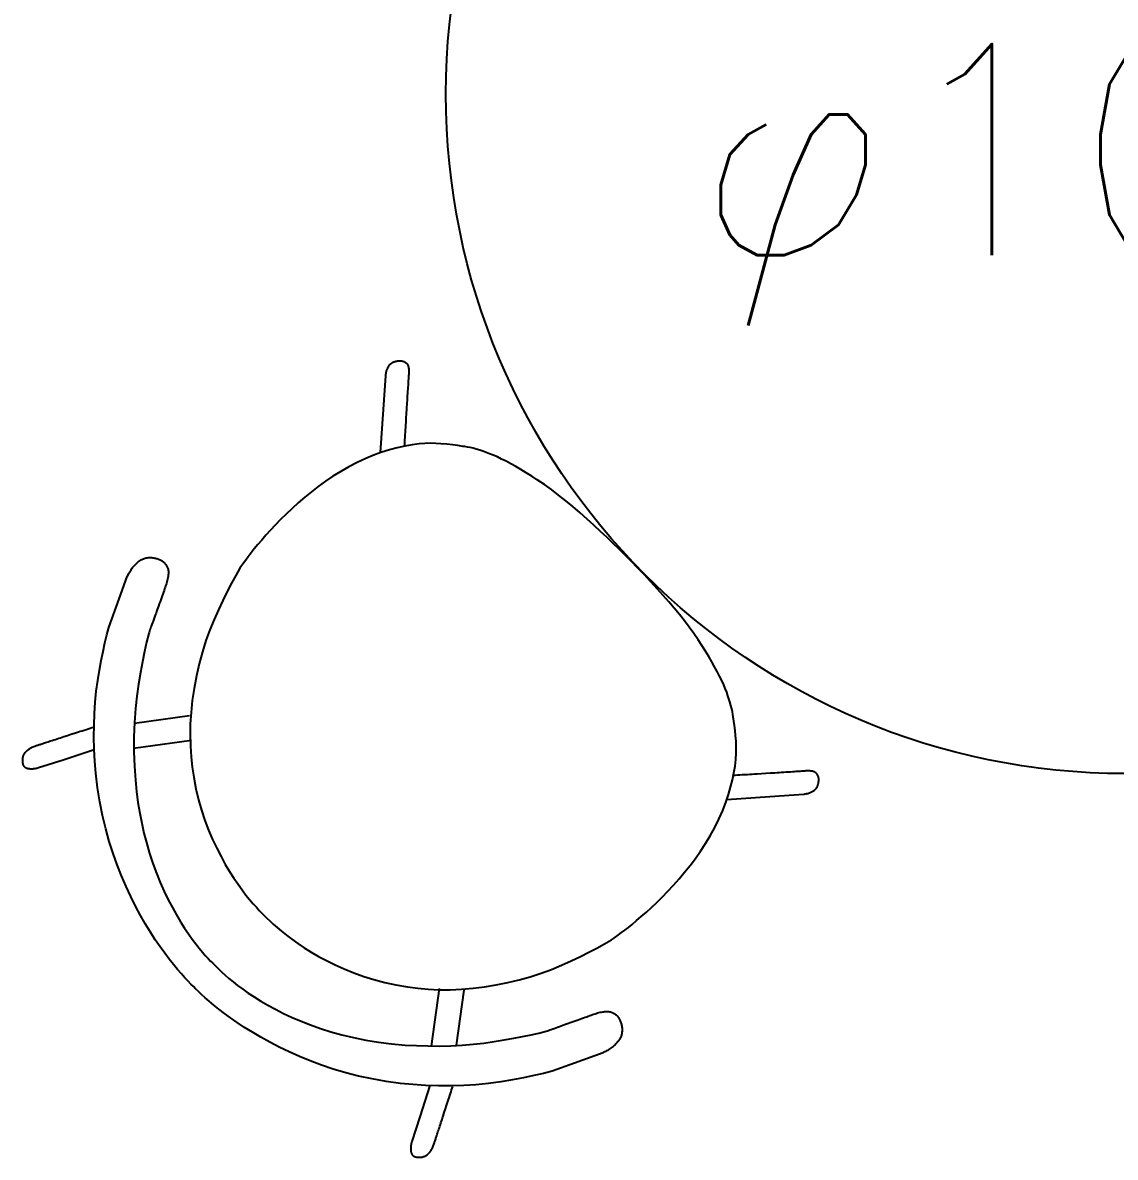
# Model space of a CAD drawing. Extents: x -120222 to -41942, y -19134 to 30932.
# Drawn here: x -95089 to -94285, y 7012 to 7847 of the extents above; entities that cross this region are included whole.
import ezdxf
from ezdxf.enums import TextEntityAlignment as Align

# ---------------------------------------------------------------- set-up
doc = ezdxf.new("R2010")
doc.units = 0
doc.header["$LTSCALE"] = 150
doc.header["$MEASUREMENT"] = 0
doc.layers.get('0').update_dxf_attribs({"linetype": 'CONTINUOUS'})
doc.layers.add('_____', color=7, linetype='CONTINUOUS')
doc.styles.get("Standard").update_dxf_attribs({"font": 'txt', "bigfont": 'BIGFONT.SHX'})

# ---------------------------------------------------------------- blocks, each defined once
blk = doc.blocks.new('____-425')
at = {"color": 1, "linetype": 'Continuous'}
for p, q in [((-101401.2, 2788.48), (-101441.67, 2782.81)), ((-101399.92, 2770.41), (-101442.41, 2764.42)), ((-101217.39, 2587.88), (-101223.38, 2545.39)), ((-101199.33, 2586.61), (-101204.98, 2546.13))]:
    blk.add_line(p, q, dxfattribs=at)
for points in [[(-101256.88, 3038.62, 0), (-101256.84, 3039, 0), (-101256.78, 3039.41, 0), (-101256.71, 3039.84, 0), (-101256.63, 3040.29, 0), (-101256.53, 3040.77, 0), (-101256.42, 3041.25, 0), (-101256.3, 3041.76, 0), (-101256.15, 3042.28, 0), (-101255.98, 3042.81, 0), (-101255.79, 3043.33, 0), (-101255.56, 3043.86, 0), (-101255.31, 3044.4, 0), (-101255.03, 3044.93, 0), (-101254.79, 3045.36, 0), (-101254.53, 3045.78, 0), (-101254.26, 3046.19, 0), (-101253.98, 3046.57, 0), (-101253.74, 3046.87, 0), (-101253.48, 3047.15, 0), (-101253.22, 3047.42, 0), (-101252.95, 3047.66, 0), (-101252.68, 3047.89, 0), (-101252.39, 3048.09, 0), (-101252.11, 3048.27, 0), (-101251.83, 3048.43, 0), (-101251.54, 3048.58, 0), (-101251.25, 3048.71, 0), (-101250.97, 3048.83, 0), (-101250.56, 3049, 0), (-101250.15, 3049.14, 0), (-101249.75, 3049.26, 0), (-101249.36, 3049.35, 0), (-101248.98, 3049.43, 0), (-101248.61, 3049.48, 0)], [(-101248.61, 3049.48, 0), (-101248.2, 3049.56, 0), (-101247.76, 3049.63, 0), (-101247.31, 3049.68, 0), (-101246.83, 3049.72, 0), (-101246.52, 3049.73, 0), (-101246.2, 3049.73, 0), (-101245.87, 3049.73, 0), (-101245.53, 3049.71, 0), (-101245.19, 3049.69, 0), (-101244.81, 3049.63, 0), (-101244.44, 3049.55, 0), (-101244.06, 3049.44, 0), (-101243.69, 3049.31, 0), (-101243.32, 3049.15, 0), (-101242.95, 3048.96, 0), (-101242.59, 3048.75, 0), (-101242.22, 3048.51, 0), (-101241.93, 3048.29, 0), (-101241.65, 3048.05, 0), (-101241.39, 3047.78, 0), (-101241.16, 3047.5, 0), (-101240.94, 3047.2, 0), (-101240.75, 3046.88, 0), (-101240.59, 3046.56, 0), (-101240.44, 3046.22, 0), (-101240.31, 3045.87, 0), (-101240.21, 3045.5, 0), (-101240.12, 3045.11, 0), (-101240, 3044.46, 0), (-101239.91, 3043.82, 0), (-101239.84, 3043.19, 0), (-101239.8, 3042.56, 0), (-101239.78, 3041.93, 0), (-101239.79, 3041.31, 0), (-101239.82, 3040.69, 0)], [(-101260.74, 2982.16, 0), (-101258.58, 3013.78, 0), (-101256.88, 3038.62, 0)], [(-101239.82, 3040.69, 0), (-101239.86, 3040.15, 0), (-101239.91, 3039.52, 0), (-101239.96, 3038.8, 0), (-101240.02, 3038, 0), (-101240.08, 3037.12, 0), (-101240.14, 3036.15, 0), (-101240.21, 3035.15, 0), (-101240.28, 3034.08, 0), (-101240.36, 3032.94, 0), (-101240.44, 3031.7, 0), (-101240.53, 3030.36, 0), (-101240.62, 3028.91, 0), (-101240.72, 3027.37, 0), (-101240.83, 3025.72, 0), (-101240.94, 3023.97, 0), (-101241.06, 3022.12, 0), (-101241.15, 3020.59, 0), (-101241.25, 3019.01, 0), (-101241.35, 3017.38, 0), (-101241.45, 3015.76, 0), (-101241.55, 3014.16, 0), (-101241.76, 3010.83, 0), (-101241.96, 3007.56, 0), (-101242.15, 3004.37, 0), (-101242.27, 3002.53, 0), (-101242.38, 3000.71, 0), (-101242.48, 2998.93, 0), (-101242.59, 2997.22, 0), (-101242.7, 2995.27, 0), (-101242.82, 2993.4, 0), (-101242.92, 2991.63, 0), (-101243.02, 2989.94, 0), (-101243.12, 2988.35, 0), (-101243.21, 2986.84, 0)], [(-101200.12, 2986.74, 0), (-101203.7, 2987.38, 0), (-101207.58, 2987.92, 0), (-101211.76, 2988.36, 0), (-101216.26, 2988.7, 0), (-101220, 2988.9, 0), (-101223.92, 2989.01, 0), (-101227.99, 2988.92, 0), (-101232.2, 2988.61, 0), (-101237.39, 2987.96, 0), (-101242.78, 2987.02, 0), (-101248.36, 2985.77, 0), (-101254.06, 2984.25, 0), (-101259.65, 2982.51, 0), (-101265.14, 2980.55, 0), (-101271.59, 2977.91, 0), (-101277.87, 2974.97, 0), (-101284, 2971.75, 0), (-101289.94, 2968.35, 0), (-101295.7, 2964.77, 0), (-101301.17, 2961.09, 0), (-101306.47, 2957.23, 0), (-101311.58, 2953.3, 0), (-101316.47, 2949.32, 0), (-101321.25, 2945.23, 0), (-101325.82, 2941.09, 0), (-101330.17, 2936.94, 0), (-101334.28, 2932.88, 0), (-101338.14, 2928.9, 0), (-101341.71, 2925.09, 0), (-101345.04, 2921.36, 0), (-101348.13, 2917.8, 0), (-101350.96, 2914.46, 0), (-101353.58, 2911.27, 0), (-101355.92, 2908.31, 0), (-101358.01, 2905.57, 0), (-101359.87, 2903.09, 0), (-101361.51, 2900.84, 0), (-101362.94, 2898.84, 0), (-101364.14, 2897.09, 0)], [(-101080.89, 2906.93, 0), (-101085.05, 2911.12, 0), (-101089.39, 2915.4, 0), (-101093.93, 2919.76, 0), (-101098.65, 2924.19, 0), (-101103.56, 2928.72, 0), (-101108.56, 2933.24, 0), (-101113.74, 2937.83, 0), (-101119.04, 2942.41, 0), (-101124.31, 2946.78, 0), (-101129.57, 2950.95, 0), (-101134.81, 2954.91, 0), (-101140.04, 2958.66, 0), (-101145.24, 2962.2, 0), (-101149.32, 2964.84, 0), (-101153.38, 2967.35, 0), (-101157.32, 2969.7, 0), (-101161.08, 2971.88, 0), (-101164.75, 2973.91, 0), (-101168.24, 2975.77, 0), (-101171.55, 2977.45, 0), (-101174.68, 2978.95, 0), (-101177.64, 2980.26, 0), (-101180.37, 2981.38, 0), (-101182.94, 2982.33, 0), (-101185.35, 2983.15, 0), (-101187.64, 2983.89, 0), (-101190.19, 2984.66, 0), (-101192.55, 2985.31, 0), (-101194.72, 2985.85, 0), (-101196.71, 2986.26, 0), (-101198.51, 2986.56, 0), (-101200.12, 2986.74, 0)], [(-101447.11, 2890.98, 0), (-101446.82, 2891.61, 0), (-101446.49, 2892.28, 0), (-101446.12, 2892.98, 0), (-101445.71, 2893.7, 0), (-101445.27, 2894.45, 0), (-101444.8, 2895.22, 0), (-101444.29, 2896.01, 0), (-101443.74, 2896.82, 0), (-101443.15, 2897.62, 0), (-101442.5, 2898.4, 0), (-101441.81, 2899.18, 0), (-101441.08, 2899.94, 0), (-101440.29, 2900.69, 0), (-101439.64, 2901.27, 0), (-101438.96, 2901.84, 0), (-101438.28, 2902.38, 0), (-101437.58, 2902.86, 0), (-101436.99, 2903.23, 0), (-101436.4, 2903.56, 0), (-101435.81, 2903.86, 0), (-101435.22, 2904.11, 0), (-101434.62, 2904.33, 0), (-101434.02, 2904.51, 0), (-101433.45, 2904.65, 0), (-101432.88, 2904.75, 0), (-101432.32, 2904.82, 0), (-101431.76, 2904.88, 0), (-101431.22, 2904.92, 0), (-101430.43, 2904.95, 0), (-101429.67, 2904.95, 0), (-101428.93, 2904.91, 0), (-101428.22, 2904.84, 0), (-101427.54, 2904.73, 0), (-101426.89, 2904.59, 0)], [(-101001.06, 2787.68, 0), (-101001.26, 2789.45, 0), (-101001.6, 2791.43, 0), (-101002.08, 2793.64, 0), (-101002.71, 2796.07, 0), (-101003.47, 2798.72, 0), (-101004.17, 2800.96, 0), (-101004.95, 2803.34, 0), (-101005.83, 2805.85, 0), (-101006.86, 2808.53, 0), (-101008.07, 2811.39, 0), (-101009.47, 2814.42, 0), (-101011.04, 2817.63, 0), (-101012.79, 2821.01, 0), (-101014.73, 2824.57, 0), (-101016.84, 2828.31, 0), (-101019.09, 2832.15, 0), (-101021.52, 2836.16, 0), (-101024.08, 2840.23, 0), (-101026.78, 2844.31, 0), (-101029.99, 2848.97, 0), (-101033.38, 2853.63, 0), (-101036.92, 2858.31, 0), (-101040.64, 2863.01, 0), (-101044.51, 2867.72, 0), (-101048.56, 2872.45, 0), (-101052.69, 2877.13, 0), (-101056.75, 2881.68, 0), (-101061.78, 2887.18, 0), (-101066.71, 2892.46, 0), (-101071.54, 2897.51, 0), (-101076.26, 2902.34, 0), (-101080.89, 2906.93, 0)], [(-101426.89, 2904.59, 0), (-101426.35, 2904.49, 0), (-101425.78, 2904.36, 0), (-101425.2, 2904.19, 0), (-101424.6, 2903.99, 0), (-101423.98, 2903.75, 0), (-101423.48, 2903.54, 0), (-101422.97, 2903.31, 0), (-101422.45, 2903.06, 0), (-101421.93, 2902.78, 0), (-101421.43, 2902.46, 0), (-101420.94, 2902.1, 0), (-101420.47, 2901.7, 0), (-101420.01, 2901.26, 0), (-101419.56, 2900.78, 0), (-101419.12, 2900.27, 0), (-101418.79, 2899.84, 0), (-101418.46, 2899.38, 0), (-101418.15, 2898.91, 0), (-101417.88, 2898.42, 0), (-101417.63, 2897.91, 0), (-101417.4, 2897.36, 0), (-101417.21, 2896.79, 0), (-101417.06, 2896.2, 0), (-101416.94, 2895.6, 0), (-101416.85, 2894.98, 0), (-101416.81, 2894.34, 0), (-101416.79, 2893.73, 0), (-101416.81, 2893.1, 0), (-101416.86, 2892.46, 0), (-101416.92, 2891.83, 0), (-101417, 2891.2, 0), (-101417.16, 2890.1, 0), (-101417.36, 2889.03, 0), (-101417.6, 2887.99, 0), (-101417.88, 2886.97, 0), (-101418.2, 2885.98, 0)], [(-101364.14, 2897.09, 0), (-101367.2, 2891.77, 0), (-101370.3, 2886.06, 0), (-101373.46, 2879.96, 0), (-101376.67, 2873.47, 0), (-101379.93, 2866.59, 0), (-101383.23, 2859.33, 0), (-101386.33, 2851.79, 0), (-101389.15, 2843.99, 0), (-101391.8, 2835.55, 0), (-101394.16, 2826.84, 0), (-101396.2, 2817.84, 0), (-101397.91, 2808.72, 0), (-101399.24, 2799.79, 0), (-101400.17, 2791.07, 0), (-101400.71, 2782.57, 0), (-101400.85, 2774.28, 0), (-101400.61, 2766.2, 0), (-101400.07, 2758.35, 0), (-101399.26, 2750.72, 0), (-101398.19, 2743.33, 0), (-101396.57, 2734.91, 0), (-101394.59, 2726.81, 0), (-101392.34, 2719.05, 0), (-101389.9, 2711.63, 0), (-101387.2, 2704.42, 0), (-101384.29, 2697.58, 0), (-101381.21, 2691.09, 0), (-101378.09, 2684.98, 0), (-101374.93, 2679.26, 0), (-101371.8, 2674, 0), (-101368.64, 2669.12, 0), (-101365.55, 2664.61, 0), (-101362.6, 2660.5, 0), (-101359.73, 2656.7, 0), (-101357.01, 2653.32, 0), (-101354.44, 2650.33, 0), (-101352.07, 2647.66, 0), (-101349.92, 2645.32, 0), (-101347.97, 2643.3, 0), (-101346.22, 2641.6, 0)], [(-101460.73, 2853.61, 0), (-101453.11, 2874.53, 0), (-101447.11, 2890.98, 0)], [(-101418.2, 2885.98, 0), (-101418.52, 2885.06, 0), (-101418.86, 2884.07, 0), (-101419.23, 2883, 0), (-101419.62, 2881.87, 0), (-101420.04, 2880.68, 0), (-101420.47, 2879.43, 0), (-101420.93, 2878.12, 0), (-101421.42, 2876.75, 0), (-101421.91, 2875.33, 0), (-101422.43, 2873.87, 0), (-101422.96, 2872.37, 0), (-101423.51, 2870.82, 0), (-101424.08, 2869.23, 0), (-101424.54, 2867.95, 0), (-101425.01, 2866.65, 0), (-101425.47, 2865.36, 0), (-101425.92, 2864.11, 0), (-101426.48, 2862.54, 0), (-101427.03, 2861.03, 0), (-101427.55, 2859.58, 0), (-101428.05, 2858.2, 0), (-101428.53, 2856.88, 0), (-101428.98, 2855.63, 0), (-101429.41, 2854.44, 0), (-101429.79, 2853.42, 0), (-101430.14, 2852.45, 0), (-101430.47, 2851.54, 0), (-101430.78, 2850.7, 0), (-101431.07, 2849.91, 0), (-101431.33, 2849.18, 0)], [(-101398.43, 2589.39, 0), (-101400.25, 2591.18, 0), (-101402.33, 2593.33, 0), (-101404.66, 2595.83, 0), (-101407.24, 2598.7, 0), (-101410.07, 2601.95, 0), (-101413.12, 2605.66, 0), (-101416.19, 2609.59, 0), (-101419.45, 2613.93, 0), (-101422.9, 2618.69, 0), (-101426.43, 2623.84, 0), (-101430.01, 2629.39, 0), (-101433.63, 2635.34, 0), (-101437.3, 2641.69, 0), (-101440.97, 2648.42, 0), (-101444.54, 2655.54, 0), (-101448.01, 2663.04, 0), (-101451.32, 2670.77, 0), (-101454.53, 2678.87, 0), (-101457.54, 2687.33, 0), (-101460.31, 2696.13, 0), (-101462.89, 2705.45, 0), (-101465.22, 2715.14, 0), (-101467.26, 2725.19, 0), (-101468.92, 2735.58, 0), (-101470.19, 2746.32, 0), (-101470.91, 2755, 0), (-101471.38, 2763.89, 0), (-101471.6, 2772.91, 0), (-101471.56, 2781.73, 0), (-101471.26, 2790.31, 0), (-101470.69, 2798.65, 0), (-101469.86, 2806.74, 0), (-101468.77, 2814.59, 0), (-101467.49, 2822.15, 0), (-101466.18, 2829.31, 0), (-101464.86, 2835.96, 0), (-101463.52, 2842.22, 0), (-101462.14, 2848.1, 0), (-101460.73, 2853.61, 0)], [(-101431.33, 2849.18, 0), (-101432.88, 2842.72, 0), (-101434.39, 2835.76, 0), (-101435.89, 2828.3, 0), (-101437.35, 2820.34, 0), (-101438.79, 2811.88, 0), (-101440.07, 2803.04, 0), (-101441.05, 2793.94, 0), (-101441.78, 2783.63, 0), (-101442.15, 2772.99, 0), (-101442.16, 2762.08, 0), (-101441.82, 2751.38, 0), (-101441.14, 2741.07, 0), (-101440.3, 2732.76, 0), (-101439.22, 2724.73, 0), (-101437.91, 2716.96, 0), (-101436.43, 2709.45, 0), (-101434.79, 2702.21, 0), (-101433, 2695.24, 0), (-101430.69, 2687.36, 0), (-101428.17, 2679.84, 0), (-101425.52, 2672.69, 0), (-101422.78, 2665.9, 0), (-101419.9, 2659.37, 0), (-101416.92, 2653.21, 0), (-101413.88, 2647.42, 0), (-101410.86, 2642.01, 0), (-101407.87, 2636.97, 0), (-101404.96, 2632.39, 0), (-101402.09, 2628.16, 0), (-101399.32, 2624.3, 0), (-101396.7, 2620.79, 0), (-101394.18, 2617.57, 0), (-101391.83, 2614.73, 0), (-101389.63, 2612.24, 0), (-101387.62, 2610.04, 0), (-101385.8, 2608.12, 0), (-101384.17, 2606.47, 0), (-101382.73, 2605.1, 0)], [(-101513.8, 2766.72, 0), (-101513.43, 2766.84, 0), (-101513, 2766.98, 0), (-101512.5, 2767.14, 0), (-101511.93, 2767.32, 0), (-101511.3, 2767.53, 0), (-101510.6, 2767.76, 0), (-101510, 2767.95, 0), (-101509.36, 2768.16, 0), (-101508.67, 2768.38, 0), (-101507.94, 2768.62, 0), (-101507.16, 2768.87, 0), (-101506.31, 2769.15, 0), (-101505.4, 2769.44, 0), (-101504.44, 2769.76, 0), (-101503.41, 2770.09, 0), (-101502.32, 2770.44, 0), (-101501.18, 2770.81, 0), (-101499.98, 2771.2, 0), (-101498.79, 2771.59, 0), (-101497.54, 2771.99, 0), (-101496.27, 2772.41, 0), (-101495, 2772.82, 0), (-101493.74, 2773.22, 0), (-101491.11, 2774.08, 0), (-101488.53, 2774.91, 0), (-101485.99, 2775.73, 0), (-101484.52, 2776.21, 0), (-101483.07, 2776.68, 0), (-101481.65, 2777.14, 0), (-101480.28, 2777.59, 0), (-101478.71, 2778.09, 0), (-101477.21, 2778.58, 0), (-101475.79, 2779.04, 0), (-101474.43, 2779.48, 0), (-101473.15, 2779.9, 0), (-101471.93, 2780.29, 0)], [(-101090.72, 2623.67, 0), (-101089.14, 2624.75, 0), (-101087.36, 2626.02, 0), (-101085.38, 2627.46, 0), (-101083.19, 2629.09, 0), (-101080.8, 2630.89, 0), (-101078.22, 2632.89, 0), (-101075.45, 2635.12, 0), (-101072.19, 2637.83, 0), (-101068.71, 2640.8, 0), (-101065, 2644.04, 0), (-101061.17, 2647.53, 0), (-101057.25, 2651.26, 0), (-101053.24, 2655.23, 0), (-101049.13, 2659.44, 0), (-101044.98, 2663.88, 0), (-101040.86, 2668.54, 0), (-101036.79, 2673.4, 0), (-101032.83, 2678.39, 0), (-101028.91, 2683.58, 0), (-101025.13, 2688.95, 0), (-101021.51, 2694.51, 0), (-101018.01, 2700.34, 0), (-101014.69, 2706.36, 0), (-101011.57, 2712.56, 0), (-101008.75, 2718.91, 0), (-101006.25, 2725.42, 0), (-101004.5, 2730.64, 0), (-101002.94, 2735.96, 0), (-101001.59, 2741.32, 0), (-101000.5, 2746.53, 0), (-100999.68, 2751.56, 0), (-100999.12, 2756.42, 0), (-100998.84, 2761.1, 0), (-100998.82, 2765.61, 0), (-100999, 2769.92, 0), (-100999.27, 2773.99, 0), (-100999.61, 2777.76, 0), (-101000.02, 2781.29, 0), (-101000.5, 2784.6, 0), (-101001.06, 2787.68, 0)], [(-101523.83, 2753.22, 0), (-101523.93, 2753.8, 0), (-101524, 2754.36, 0), (-101524.05, 2754.92, 0), (-101524.08, 2755.46, 0), (-101524.08, 2755.99, 0), (-101524.05, 2756.51, 0), (-101524, 2756.99, 0), (-101523.94, 2757.46, 0), (-101523.85, 2757.92, 0), (-101523.73, 2758.37, 0), (-101523.6, 2758.81, 0), (-101523.42, 2759.29, 0), (-101523.22, 2759.76, 0), (-101522.99, 2760.22, 0), (-101522.73, 2760.66, 0), (-101522.45, 2761.09, 0), (-101522.14, 2761.51, 0), (-101521.8, 2761.92, 0), (-101521.44, 2762.32, 0), (-101521, 2762.76, 0), (-101520.53, 2763.18, 0), (-101520.03, 2763.59, 0), (-101519.5, 2763.98, 0), (-101518.94, 2764.36, 0), (-101518.35, 2764.73, 0), (-101517.73, 2765.07, 0), (-101517.14, 2765.38, 0), (-101516.52, 2765.67, 0), (-101515.88, 2765.95, 0), (-101515.21, 2766.22, 0), (-101514.52, 2766.47, 0), (-101513.8, 2766.72, 0)], [(-101471.36, 2763.41, 0), (-101494.32, 2755.98, 0), (-101512.36, 2750.15, 0)], [(-101512.36, 2750.15, 0), (-101512.71, 2750.05, 0), (-101513.08, 2749.96, 0), (-101513.47, 2749.87, 0), (-101513.88, 2749.78, 0), (-101514.3, 2749.7, 0), (-101514.74, 2749.62, 0), (-101515.19, 2749.54, 0), (-101515.66, 2749.47, 0), (-101516.14, 2749.41, 0), (-101516.72, 2749.36, 0), (-101517.3, 2749.33, 0), (-101517.88, 2749.34, 0), (-101518.48, 2749.36, 0), (-101519.07, 2749.41, 0), (-101519.67, 2749.49, 0), (-101520.05, 2749.55, 0), (-101520.4, 2749.63, 0), (-101520.74, 2749.73, 0), (-101521.05, 2749.83, 0), (-101521.35, 2749.95, 0), (-101521.63, 2750.09, 0), (-101521.87, 2750.23, 0), (-101522.09, 2750.38, 0), (-101522.3, 2750.55, 0), (-101522.49, 2750.73, 0), (-101522.67, 2750.92, 0), (-101522.89, 2751.2, 0), (-101523.09, 2751.49, 0), (-101523.27, 2751.77, 0), (-101523.42, 2752.06, 0), (-101523.56, 2752.35, 0), (-101523.67, 2752.64, 0), (-101523.76, 2752.93, 0), (-101523.83, 2753.22, 0)], [(-100947.12, 2747.99, 0), (-100947.67, 2747.95, 0), (-100948.3, 2747.91, 0), (-100949.01, 2747.85, 0), (-100949.81, 2747.8, 0), (-100950.7, 2747.74, 0), (-100951.67, 2747.67, 0), (-100952.66, 2747.6, 0), (-100953.73, 2747.53, 0), (-100954.87, 2747.45, 0), (-100956.11, 2747.37, 0), (-100957.45, 2747.28, 0), (-100958.9, 2747.19, 0), (-100960.44, 2747.09, 0), (-100962.09, 2746.98, 0), (-100963.84, 2746.87, 0), (-100965.69, 2746.75, 0), (-100967.22, 2746.66, 0), (-100968.8, 2746.56, 0), (-100970.43, 2746.46, 0), (-100972.05, 2746.36, 0), (-100973.64, 2746.26, 0), (-100976.98, 2746.05, 0), (-100980.24, 2745.85, 0), (-100983.43, 2745.65, 0), (-100985.28, 2745.54, 0), (-100987.1, 2745.43, 0), (-100988.87, 2745.32, 0), (-100990.58, 2745.22, 0), (-100992.54, 2745.1, 0), (-100994.4, 2744.99, 0), (-100996.18, 2744.88, 0), (-100997.86, 2744.78, 0), (-100999.45, 2744.68, 0), (-101000.96, 2744.59, 0)], [(-100938.32, 2739.19, 0), (-100938.23, 2739.6, 0), (-100938.17, 2740.04, 0), (-100938.12, 2740.49, 0), (-100938.09, 2740.97, 0), (-100938.07, 2741.28, 0), (-100938.07, 2741.6, 0), (-100938.08, 2741.93, 0), (-100938.09, 2742.27, 0), (-100938.12, 2742.61, 0), (-100938.17, 2742.99, 0), (-100938.26, 2743.37, 0), (-100938.36, 2743.74, 0), (-100938.5, 2744.11, 0), (-100938.66, 2744.48, 0), (-100938.85, 2744.85, 0), (-100939.06, 2745.22, 0), (-100939.3, 2745.58, 0), (-100939.52, 2745.88, 0), (-100939.76, 2746.16, 0), (-100940.03, 2746.42, 0), (-100940.31, 2746.65, 0), (-100940.61, 2746.87, 0), (-100940.93, 2747.06, 0), (-100941.25, 2747.22, 0), (-100941.59, 2747.37, 0), (-100941.94, 2747.5, 0), (-100942.32, 2747.61, 0), (-100942.71, 2747.7, 0), (-100943.35, 2747.81, 0), (-100943.99, 2747.91, 0), (-100944.63, 2747.97, 0), (-100945.26, 2748.02, 0), (-100945.88, 2748.03, 0), (-100946.51, 2748.03, 0), (-100947.12, 2747.99, 0)], [(-100949.18, 2730.93, 0), (-100948.8, 2730.97, 0), (-100948.39, 2731.02, 0), (-100947.96, 2731.09, 0), (-100947.51, 2731.17, 0), (-100947.03, 2731.27, 0), (-100946.55, 2731.38, 0), (-100946.04, 2731.5, 0), (-100945.52, 2731.64, 0), (-100944.99, 2731.81, 0), (-100944.46, 2732.01, 0), (-100943.93, 2732.24, 0), (-100943.4, 2732.49, 0), (-100942.86, 2732.77, 0), (-100942.44, 2733.01, 0), (-100942.01, 2733.26, 0), (-100941.61, 2733.53, 0), (-100941.23, 2733.81, 0), (-100940.92, 2734.06, 0), (-100940.64, 2734.31, 0), (-100940.38, 2734.57, 0), (-100940.13, 2734.84, 0), (-100939.91, 2735.12, 0), (-100939.7, 2735.41, 0), (-100939.52, 2735.68, 0), (-100939.36, 2735.97, 0), (-100939.22, 2736.26, 0), (-100939.09, 2736.54, 0), (-100938.96, 2736.82, 0), (-100938.8, 2737.24, 0), (-100938.66, 2737.64, 0), (-100938.54, 2738.04, 0), (-100938.44, 2738.43, 0), (-100938.37, 2738.82, 0), (-100938.32, 2739.19, 0)], [(-101005.65, 2727.07, 0), (-100974.03, 2729.23, 0), (-100949.18, 2730.93, 0)], [(-101346.22, 2641.6, 0), (-101344.41, 2639.75, 0), (-101342.24, 2637.67, 0), (-101339.72, 2635.35, 0), (-101336.83, 2632.8, 0), (-101333.56, 2630.04, 0), (-101329.84, 2627.11, 0), (-101325.91, 2624.19, 0), (-101321.58, 2621.13, 0), (-101316.84, 2617.94, 0), (-101311.71, 2614.73, 0), (-101306.21, 2611.56, 0), (-101300.32, 2608.42, 0), (-101294.05, 2605.31, 0), (-101287.41, 2602.28, 0), (-101280.42, 2599.46, 0), (-101273.06, 2596.85, 0), (-101265.5, 2594.49, 0), (-101257.59, 2592.34, 0), (-101249.35, 2590.51, 0), (-101240.79, 2589.06, 0), (-101233.28, 2588.11, 0), (-101225.54, 2587.44, 0), (-101217.58, 2587.04, 0), (-101209.39, 2586.99, 0), (-101200.99, 2587.33, 0), (-101192.38, 2588.07, 0), (-101184.07, 2589.12, 0), (-101175.56, 2590.52, 0), (-101166.95, 2592.26, 0), (-101158.55, 2594.28, 0), (-101150.4, 2596.56, 0), (-101142.49, 2599.12, 0), (-101134.83, 2601.95, 0), (-101127.41, 2605.05, 0), (-101120.29, 2608.31, 0), (-101113.55, 2611.53, 0), (-101107.29, 2614.64, 0), (-101101.4, 2617.7, 0), (-101095.88, 2620.71, 0), (-101090.72, 2623.67, 0)], [(-101382.73, 2605.1, 0), (-101381.27, 2603.56, 0), (-101379.5, 2601.82, 0), (-101377.42, 2599.86, 0), (-101375.03, 2597.69, 0), (-101372.3, 2595.32, 0), (-101369.17, 2592.77, 0), (-101365.83, 2590.21, 0), (-101362.12, 2587.48, 0), (-101358.04, 2584.61, 0), (-101353.59, 2581.67, 0), (-101348.77, 2578.7, 0), (-101343.58, 2575.69, 0), (-101338.01, 2572.66, 0), (-101332.07, 2569.63, 0), (-101325.75, 2566.69, 0), (-101319.05, 2563.85, 0), (-101312.11, 2561.15, 0), (-101304.8, 2558.54, 0), (-101297.13, 2556.11, 0), (-101289.09, 2553.89, 0), (-101280.52, 2551.85, 0), (-101271.58, 2550.03, 0), (-101262.26, 2548.46, 0), (-101252.55, 2547.22, 0), (-101242.45, 2546.34, 0), (-101234.25, 2545.88, 0), (-101225.82, 2545.64, 0), (-101217.22, 2545.62, 0), (-101208.79, 2545.82, 0), (-101200.55, 2546.24, 0), (-101192.5, 2546.88, 0), (-101184.65, 2547.74, 0), (-101177, 2548.83, 0), (-101169.6, 2550.07, 0), (-101162.58, 2551.33, 0), (-101156.05, 2552.59, 0), (-101149.88, 2553.86, 0), (-101144.07, 2555.15, 0), (-101138.62, 2556.46, 0)], [(-101134.2, 2527.07, 0), (-101140.72, 2525.42, 0), (-101147.77, 2523.8, 0), (-101155.35, 2522.23, 0), (-101163.46, 2520.7, 0), (-101172.11, 2519.21, 0), (-101181.17, 2517.93, 0), (-101190.56, 2516.99, 0), (-101199.45, 2516.45, 0), (-101208.62, 2516.2, 0), (-101218.06, 2516.25, 0), (-101227.61, 2516.59, 0), (-101236.95, 2517.21, 0), (-101246.04, 2518.1, 0), (-101256.63, 2519.53, 0), (-101266.88, 2521.36, 0), (-101276.78, 2523.54, 0), (-101286.31, 2525.97, 0), (-101295.49, 2528.65, 0), (-101304.14, 2531.53, 0), (-101312.45, 2534.64, 0), (-101320.39, 2537.89, 0), (-101327.97, 2541.24, 0), (-101335.31, 2544.76, 0), (-101342.26, 2548.37, 0), (-101348.84, 2552.06, 0), (-101355.02, 2555.71, 0), (-101360.8, 2559.32, 0), (-101366.1, 2562.81, 0), (-101371.01, 2566.26, 0), (-101375.53, 2569.58, 0), (-101379.65, 2572.72, 0), (-101383.44, 2575.73, 0), (-101386.81, 2578.55, 0), (-101389.79, 2581.17, 0), (-101392.43, 2583.57, 0), (-101394.75, 2585.74, 0), (-101396.75, 2587.68, 0), (-101398.43, 2589.39, 0)], [(-101101.83, 2569.62, 0), (-101100.93, 2569.91, 0), (-101100.01, 2570.16, 0), (-101099.07, 2570.39, 0), (-101098.11, 2570.58, 0), (-101097.12, 2570.74, 0), (-101096.47, 2570.83, 0), (-101095.8, 2570.91, 0), (-101095.12, 2570.97, 0), (-101094.45, 2571.01, 0), (-101093.79, 2571.01, 0), (-101093.14, 2570.98, 0), (-101092.51, 2570.92, 0), (-101091.9, 2570.81, 0), (-101091.31, 2570.68, 0), (-101090.73, 2570.5, 0), (-101090.17, 2570.29, 0), (-101089.62, 2570.05, 0), (-101089.12, 2569.78, 0), (-101088.64, 2569.49, 0), (-101088.17, 2569.17, 0), (-101087.73, 2568.84, 0), (-101087.31, 2568.5, 0), (-101086.81, 2568.06, 0), (-101086.35, 2567.6, 0), (-101085.93, 2567.13, 0), (-101085.55, 2566.65, 0), (-101085.2, 2566.16, 0), (-101084.9, 2565.66, 0), (-101084.64, 2565.15, 0), (-101084.4, 2564.64, 0), (-101084.18, 2564.14, 0), (-101083.91, 2563.45, 0), (-101083.67, 2562.78, 0), (-101083.48, 2562.13, 0), (-101083.32, 2561.51, 0), (-101083.21, 2560.91, 0)], [(-101138.62, 2556.46, 0), (-101137.82, 2556.76, 0), (-101136.96, 2557.07, 0), (-101136.02, 2557.42, 0), (-101135.01, 2557.78, 0), (-101133.94, 2558.18, 0), (-101132.81, 2558.59, 0), (-101131.62, 2559.02, 0), (-101130.36, 2559.48, 0), (-101129.04, 2559.96, 0), (-101127.81, 2560.4, 0), (-101126.54, 2560.86, 0), (-101125.21, 2561.34, 0), (-101123.84, 2561.83, 0), (-101122.42, 2562.34, 0), (-101120.95, 2562.87, 0), (-101119.48, 2563.4, 0), (-101118.03, 2563.92, 0), (-101116.62, 2564.42, 0), (-101115.25, 2564.91, 0), (-101113.91, 2565.39, 0), (-101112.61, 2565.85, 0), (-101111.34, 2566.3, 0), (-101110.11, 2566.73, 0), (-101108.92, 2567.15, 0), (-101107.78, 2567.55, 0), (-101106.64, 2567.95, 0), (-101105.56, 2568.32, 0), (-101104.54, 2568.68, 0), (-101103.58, 2569.01, 0), (-101102.68, 2569.33, 0), (-101101.83, 2569.62, 0)], [(-101083.21, 2560.91, 0), (-101083.06, 2560.2, 0), (-101082.95, 2559.45, 0), (-101082.88, 2558.68, 0), (-101082.85, 2557.87, 0), (-101082.86, 2557.03, 0), (-101082.89, 2556.46, 0), (-101082.94, 2555.88, 0), (-101083.01, 2555.29, 0), (-101083.09, 2554.69, 0), (-101083.22, 2554.09, 0), (-101083.38, 2553.49, 0), (-101083.58, 2552.89, 0), (-101083.82, 2552.29, 0), (-101084.1, 2551.7, 0), (-101084.41, 2551.11, 0), (-101084.76, 2550.52, 0), (-101085.15, 2549.93, 0), (-101085.55, 2549.38, 0), (-101085.98, 2548.83, 0), (-101086.44, 2548.28, 0), (-101086.9, 2547.76, 0), (-101087.37, 2547.25, 0), (-101088.05, 2546.56, 0), (-101088.73, 2545.91, 0), (-101089.42, 2545.3, 0), (-101090.12, 2544.72, 0), (-101090.83, 2544.18, 0), (-101091.55, 2543.68, 0), (-101092.27, 2543.22, 0), (-101092.96, 2542.78, 0), (-101093.67, 2542.36, 0), (-101094.35, 2541.96, 0), (-101095.01, 2541.6, 0), (-101095.64, 2541.27, 0), (-101096.25, 2540.97, 0), (-101096.84, 2540.7, 0)], [(-101096.84, 2540.7, 0), (-101117.76, 2533.07, 0), (-101134.2, 2527.07, 0)], [(-101224.39, 2516.45, 0), (-101231.82, 2493.48, 0), (-101237.65, 2475.44, 0)], [(-101221.08, 2474, 0), (-101220.96, 2474.37, 0), (-101220.82, 2474.8, 0), (-101220.66, 2475.3, 0), (-101220.48, 2475.87, 0), (-101220.27, 2476.5, 0), (-101220.05, 2477.21, 0), (-101219.85, 2477.81, 0), (-101219.64, 2478.45, 0), (-101219.42, 2479.13, 0), (-101219.19, 2479.86, 0), (-101218.93, 2480.65, 0), (-101218.66, 2481.5, 0), (-101218.36, 2482.41, 0), (-101218.05, 2483.37, 0), (-101217.72, 2484.4, 0), (-101217.37, 2485.48, 0), (-101216.99, 2486.63, 0), (-101216.6, 2487.83, 0), (-101216.22, 2489.02, 0), (-101215.82, 2490.26, 0), (-101215.4, 2491.54, 0), (-101214.99, 2492.81, 0), (-101214.58, 2494.06, 0), (-101213.73, 2496.69, 0), (-101212.89, 2499.28, 0), (-101212.07, 2501.81, 0), (-101211.59, 2503.28, 0), (-101211.12, 2504.74, 0), (-101210.66, 2506.16, 0), (-101210.22, 2507.52, 0), (-101209.71, 2509.09, 0), (-101209.22, 2510.59, 0), (-101208.76, 2512.01, 0), (-101208.32, 2513.37, 0), (-101207.9, 2514.65, 0), (-101207.51, 2515.87, 0)], [(-101237.65, 2475.44, 0), (-101237.75, 2475.09, 0), (-101237.84, 2474.72, 0), (-101237.93, 2474.33, 0), (-101238.02, 2473.93, 0), (-101238.11, 2473.5, 0), (-101238.19, 2473.07, 0), (-101238.26, 2472.62, 0), (-101238.34, 2472.15, 0), (-101238.4, 2471.67, 0), (-101238.45, 2471.09, 0), (-101238.47, 2470.51, 0), (-101238.47, 2469.93, 0), (-101238.45, 2469.34, 0), (-101238.4, 2468.74, 0), (-101238.32, 2468.14, 0), (-101238.26, 2467.77, 0), (-101238.18, 2467.41, 0), (-101238.09, 2467.08, 0), (-101237.98, 2466.76, 0), (-101237.86, 2466.47, 0), (-101237.72, 2466.19, 0), (-101237.58, 2465.95, 0), (-101237.43, 2465.72, 0), (-101237.26, 2465.51, 0), (-101237.08, 2465.32, 0), (-101236.89, 2465.15, 0), (-101236.61, 2464.92, 0), (-101236.33, 2464.72, 0), (-101236.04, 2464.55, 0), (-101235.75, 2464.39, 0), (-101235.46, 2464.25, 0), (-101235.17, 2464.14, 0), (-101234.88, 2464.05, 0), (-101234.59, 2463.98, 0)], [(-101234.59, 2463.98, 0), (-101234.01, 2463.88, 0), (-101233.45, 2463.81, 0), (-101232.89, 2463.76, 0), (-101232.35, 2463.74, 0), (-101231.82, 2463.74, 0), (-101231.3, 2463.76, 0), (-101230.82, 2463.81, 0), (-101230.35, 2463.87, 0), (-101229.89, 2463.96, 0), (-101229.44, 2464.07, 0), (-101229, 2464.21, 0), (-101228.52, 2464.38, 0), (-101228.05, 2464.59, 0), (-101227.59, 2464.82, 0), (-101227.15, 2465.07, 0), (-101226.71, 2465.36, 0), (-101226.29, 2465.67, 0), (-101225.88, 2466.01, 0), (-101225.49, 2466.37, 0), (-101225.05, 2466.81, 0), (-101224.62, 2467.28, 0), (-101224.21, 2467.77, 0), (-101223.82, 2468.3, 0), (-101223.44, 2468.86, 0), (-101223.08, 2469.45, 0), (-101222.73, 2470.07, 0), (-101222.42, 2470.66, 0), (-101222.13, 2471.28, 0), (-101221.85, 2471.92, 0), (-101221.58, 2472.59, 0), (-101221.32, 2473.28, 0), (-101221.08, 2474, 0)]]:
    blk.add_polyline3d(points, dxfattribs=at)
blk = doc.blocks.new('____-429')
at = {"color": 1, "linetype": 'Continuous'}
blk.add_circle((-100712.56, 3246.02), 500, dxfattribs=at)
at = {"color": 1}
blk.add_blockref('____-425', (0, 0), dxfattribs=at)

msp = doc.modelspace()

# ---------------------------------------------------------------- block references
at = {"layer": '_____', "color": 0}
msp.add_blockref('____-429', (6435.10495, 4548.69799), dxfattribs=at)

# ---------------------------------------------------------------- texts
msp.add_text('φ1000', height=155.167101, dxfattribs=at).set_placement((-94594.95331, 7831.35061), align=Align.TOP_LEFT)

doc.saveas('drawing.dxf')
